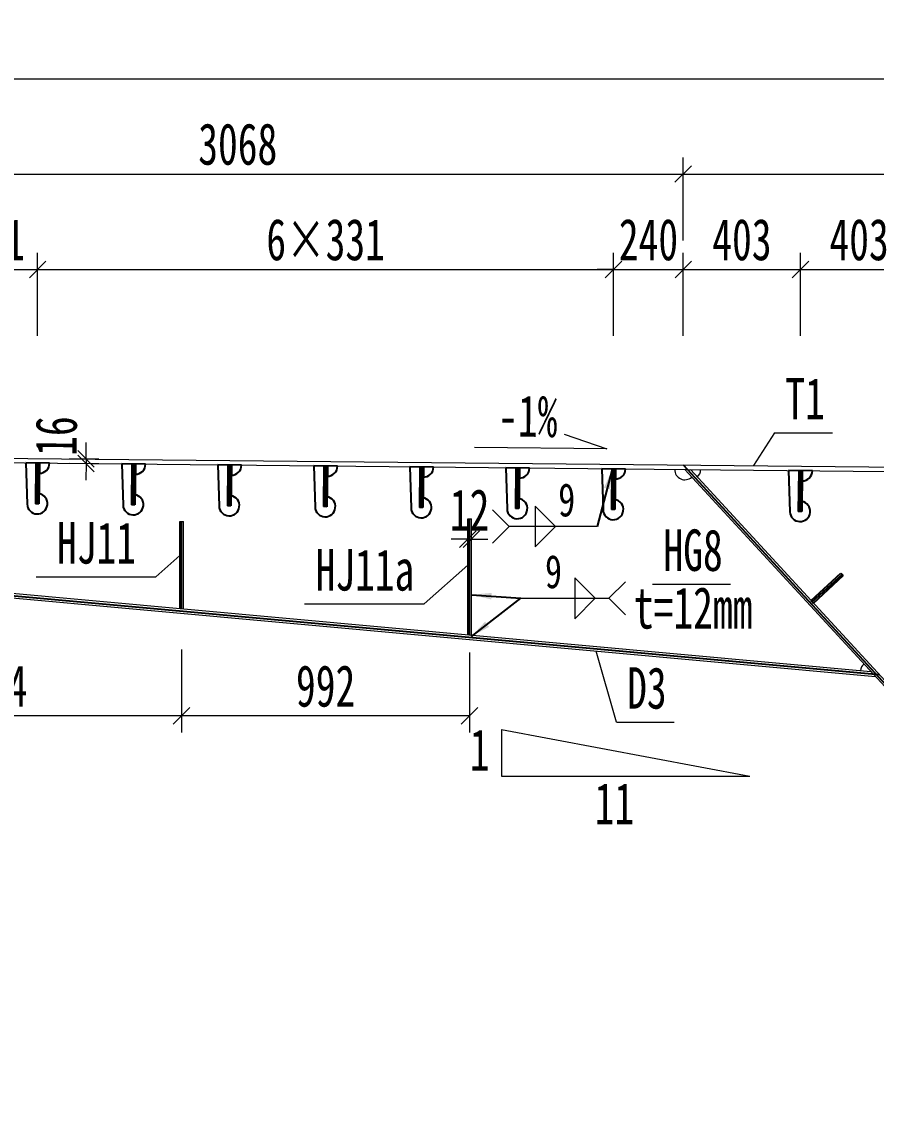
# Model space of a CAD drawing. Header units: millimetres. Extents: x 44597 to 300567, y -113054 to 73044.
# Drawn here: x 141335 to 144276, y -99153 to -95387 of the extents above; entities that cross this region are included whole.
import ezdxf
from ezdxf.enums import TextEntityAlignment as Align

# ---------------------------------------------------------------- set-up
doc = ezdxf.new("R2010")
doc.units = ezdxf.units.MM
doc.layers.get('Defpoints').update_dxf_attribs({"color": 8})
for name, color, linetype, lineweight in [('Dim', 4, 'Continuous', 15), ('文字', 7, 'Continuous', 15), ('细实线', 4, 'Continuous', 15), ('钢板粗线', 1, 'Continuous', 25), ('钢板细线', 6, 'Continuous', 15)]:
    doc.layers.add(name, color=color, linetype=linetype, lineweight=lineweight)
doc.layers.add('Text', color=4, linetype='Continuous')
doc.styles.add('111', font='', dxfattribs={"width": 0.7})
doc.styles.add('BM_Dim', font='', dxfattribs={"width": 0.85})
doc.styles.add('SMEDI', font='', dxfattribs={"width": 0.75})
doc.styles.get("Standard").update_dxf_attribs({"font": ''})
doc.styles.get('111').set_extended_font_data('仿宋_GB2312')
doc.styles.get('BM_Dim').set_extended_font_data('仿宋_GB2312')
doc.styles.get('SMEDI').set_extended_font_data('仿宋_GB2312')
doc.styles.get('Standard').set_extended_font_data('仿宋_GB2312')
doc.dimstyles.new('200', dxfattribs={"dimscale": 0, "dimtxt": 2.5, "dimasz": 1, "dimexe": 1, "dimexo": 1, "dimgap": 0.6, "dimtad": 1, "dimdec": 0, "dimdsep": 46, "dimtxsty": '111', "dimblk": 'OBLIQUE', "dimcen": 0, "dimclrd": 4, "dimclre": 4, "dimclrt": 4, "dimadec": 1, "dimazin": 2, "dimtfac": 1, "dimtdec": 0, "dimtix": 1, "dimtmove": 2, "dimatfit": 3, "dimfxl": 4, "dimfxlon": 1, "dimtolj": 1, "dimlwd": -1, "dimlwe": -1, "dimarcsym": 0})
doc.dimstyles.new('MSteel_1.0_1.0', dxfattribs={"dimtxt": 3, "dimasz": 1.2, "dimexe": 1, "dimexo": 1, "dimgap": 1, "dimtad": 3, "dimtoh": 1, "dimdec": 0, "dimzin": 0, "dimdsep": 46, "dimtxsty": 'Standard', "dimblk": 'ARCHTICK', "dimcen": 0.09, "dimclrd": 3, "dimclre": 3, "dimadec": 0, "dimazin": 0, "dimtfac": 1, "dimtdec": 4, "dimtofl": 0, "dimtmove": 0, "dimatfit": 3, "dimfxl": 1, "dimtolj": 1, "dimtzin": 0, "dimarcsym": 0})

# ---------------------------------------------------------------- blocks, each defined once
blk = doc.blocks.new('_Oblique')
at = {"color": 0, "linetype": 'ByBlock', "lineweight": -2}
blk.add_line((-0.5, -0.5), (0.5, 0.5), dxfattribs=at)
blk = doc.blocks.new('*D3043')
at = {"layer": 'Defpoints', "color": 0, "transparency": 16777216}
for p in [(143612.1, -95910.6), (140544.1, -96379.2), (143612.1, -96912)]:
    blk.add_point(p, dxfattribs=at)
at = {"layer": '细实线', "color": 4, "transparency": 16777216}
for p, q in [((140544.1, -96139.2), (140544.1, -95853.5)), ((143612.1, -96139.2), (143612.1, -95853.5)), ((140544.1, -95910.6), (143612.1, -95910.6))]:
    blk.add_line(p, q, dxfattribs=at)
at = {"layer": '细实线', "color": 4, "transparency": 16777216, "xscale": 57.14285714285715, "yscale": 57.14285714285715, "zscale": 57.14285714285715, "rotation": 180}
blk.add_blockref('_Oblique', (140544.1, -95910.6), dxfattribs=at)
at = {"layer": '细实线', "color": 4, "transparency": 16777216, "xscale": 57.14285714285715, "yscale": 57.14285714285715, "zscale": 57.14285714285715}
blk.add_blockref('_Oblique', (143612.1, -95910.6), dxfattribs=at)
at = {"layer": '细实线', "color": 4, "transparency": 16777216, "insert": (142078.1, -95808.4), "char_height": 142.86, "attachment_point": 5, "style": '111'}
blk.add_mtext('\\A1;3068', dxfattribs=at)
blk = doc.blocks.new('*D3044')
at = {"layer": 'Defpoints', "color": 0, "transparency": 16777216}
for p in [(152504.4, -95910.6), (143612.1, -96912), (152504.4, -96896)]:
    blk.add_point(p, dxfattribs=at)
at = {"layer": '细实线', "color": 4, "transparency": 16777216}
for p, q in [((143612.1, -96139.2), (143612.1, -95853.5)), ((152504.4, -96139.2), (152504.4, -95853.5)), ((143612.1, -95910.6), (152504.4, -95910.6))]:
    blk.add_line(p, q, dxfattribs=at)
at = {"layer": '细实线', "color": 4, "transparency": 16777216, "xscale": 57.14285714285715, "yscale": 57.14285714285715, "zscale": 57.14285714285715, "rotation": 180}
blk.add_blockref('_Oblique', (143612.1, -95910.6), dxfattribs=at)
at = {"layer": '细实线', "color": 4, "transparency": 16777216, "xscale": 57.14285714285715, "yscale": 57.14285714285715, "zscale": 57.14285714285715}
blk.add_blockref('_Oblique', (152504.4, -95910.6), dxfattribs=at)
at = {"layer": '细实线', "color": 4, "transparency": 16777216, "insert": (148058.3, -95808.4), "char_height": 142.86, "attachment_point": 5, "style": '111'}
blk.add_mtext('\\A1;8892', dxfattribs=at)
blk = doc.blocks.new('*D3045')
at = {"layer": 'Defpoints', "color": 0, "transparency": 16777216}
for p in [(152504.4, -95582.9), (140544.1, -96351.5), (152504.4, -96896)]:
    blk.add_point(p, dxfattribs=at)
at = {"layer": '细实线', "color": 4, "transparency": 16777216}
for p, q in [((140544.1, -95811.5), (140544.1, -95525.8)), ((152504.4, -95811.5), (152504.4, -95525.8)), ((140544.1, -95582.9), (152504.4, -95582.9))]:
    blk.add_line(p, q, dxfattribs=at)
at = {"layer": '细实线', "color": 4, "transparency": 16777216, "xscale": 57.14285714285715, "yscale": 57.14285714285715, "zscale": 57.14285714285715, "rotation": 180}
blk.add_blockref('_Oblique', (140544.1, -95582.9), dxfattribs=at)
at = {"layer": '细实线', "color": 4, "transparency": 16777216, "xscale": 57.14285714285715, "yscale": 57.14285714285715, "zscale": 57.14285714285715}
blk.add_blockref('_Oblique', (152504.4, -95582.9), dxfattribs=at)
at = {"layer": '细实线', "color": 4, "transparency": 16777216, "insert": (146524.3, -95480.7), "char_height": 142.86, "attachment_point": 5, "style": '111'}
blk.add_mtext('\\A1;11960', dxfattribs=at)
blk = doc.blocks.new('*D3046')
at = {"layer": 'Defpoints', "color": 0, "transparency": 16777216}
for p in [(140550.8, -97335.6), (141884.8, -97381.9), (140550.8, -97775.9)]:
    blk.add_point(p, dxfattribs=at)
at = {"layer": '细实线', "color": 4, "transparency": 16777216}
for p, q in [((140550.8, -97547.3), (140550.8, -97833)), ((141884.8, -97547.3), (141884.8, -97833)), ((141884.8, -97775.9), (140550.8, -97775.9))]:
    blk.add_line(p, q, dxfattribs=at)
at = {"layer": '细实线', "color": 4, "transparency": 16777216, "xscale": 57.14285714285715, "yscale": 57.14285714285715, "zscale": 57.14285714285715, "rotation": 180}
blk.add_blockref('_Oblique', (140550.8, -97775.9), dxfattribs=at)
at = {"layer": '细实线', "color": 4, "transparency": 16777216, "xscale": 57.14285714285715, "yscale": 57.14285714285715, "zscale": 57.14285714285715}
blk.add_blockref('_Oblique', (141884.8, -97775.9), dxfattribs=at)
at = {"layer": '细实线', "color": 4, "transparency": 16777216, "insert": (141217.8, -97673.7), "char_height": 142.86, "attachment_point": 5, "style": '111'}
blk.add_mtext('\\A1;1334', dxfattribs=at)
blk = doc.blocks.new('*D3047')
at = {"layer": 'Defpoints', "color": 0, "transparency": 16777216}
for p in [(141884.8, -97381.9), (142876.4, -97500.9), (141884.8, -97775.9)]:
    blk.add_point(p, dxfattribs=at)
at = {"layer": '细实线', "color": 4, "transparency": 16777216}
for p, q in [((141884.8, -97547.3), (141884.8, -97833)), ((142876.4, -97558), (142876.4, -97833)), ((142876.4, -97775.9), (141884.8, -97775.9))]:
    blk.add_line(p, q, dxfattribs=at)
at = {"layer": '细实线', "color": 4, "transparency": 16777216, "xscale": 57.14285714285715, "yscale": 57.14285714285715, "zscale": 57.14285714285715, "rotation": 180}
blk.add_blockref('_Oblique', (141884.8, -97775.9), dxfattribs=at)
at = {"layer": '细实线', "color": 4, "transparency": 16777216, "xscale": 57.14285714285715, "yscale": 57.14285714285715, "zscale": 57.14285714285715}
blk.add_blockref('_Oblique', (142876.4, -97775.9), dxfattribs=at)
at = {"layer": '细实线', "color": 4, "transparency": 16777216, "insert": (142380.6, -97673.7), "char_height": 142.86, "attachment_point": 5, "style": '111'}
blk.add_mtext('\\A1;992', dxfattribs=at)
blk = doc.blocks.new('_ArchTick')
at = {"color": 0, "linetype": 'ByBlock', "const_width": 0.15}
blk.add_lwpolyline([(-0.5, -0.5), (0.5, 0.5)], dxfattribs=at)
blk = doc.blocks.new('角焊缝1')
at = {"layer": 'Dim'}
blk.add_line((-3101.175, 370.223), (-3106.48, 370.223), dxfattribs=at)
blk.add_lwpolyline([(-3107.48, 369.223), (-3106.48, 370.223), (-3107.48, 371.223)], dxfattribs=at)
blk.add_lwpolyline([(-3104.907, 371.455), (-3104.907, 368.992), (-3103.675, 370.223)], close=True, dxfattribs=at)
blk = doc.blocks.new('角焊缝2')
at = {"layer": 'Dim'}
blk.add_line((-3138.009, 370.223), (-3132.704, 370.223), dxfattribs=at)
blk.add_lwpolyline([(-3134.754, 371.455), (-3134.754, 368.992), (-3133.523, 370.223)], close=True, dxfattribs=at)
blk.add_lwpolyline([(-3131.704, 369.223), (-3132.704, 370.223), (-3131.704, 371.223)], dxfattribs=at)
blk = doc.blocks.new('*D3051')
at = {"layer": 'Defpoints', "color": 0, "transparency": 16777216}
for p in [(142882.4, -97167.4), (142870.4, -97201), (142882.4, -97201)]:
    blk.add_point(p, dxfattribs=at)
at = {"layer": '细实线', "color": 4, "transparency": 16777216}
for p, q in [((142870.4, -97167.4), (142870.4, -97110.3)), ((142882.4, -97167.4), (142882.4, -97110.3)), ((142870.4, -97167.4), (142813.3, -97167.4)), ((142870.4, -97167.4), (142882.4, -97167.4)), ((142882.4, -97167.4), (142939.6, -97167.4))]:
    blk.add_line(p, q, dxfattribs=at)
at = {"layer": '细实线', "color": 4, "transparency": 16777216, "xscale": 57.14285714285715, "yscale": 57.14285714285715, "zscale": 57.14285714285715}
blk.add_blockref('_Oblique', (142870.4, -97167.4), dxfattribs=at)
at = {"layer": '细实线', "color": 4, "transparency": 16777216, "xscale": 57.14285714285715, "yscale": 57.14285714285715, "zscale": 57.14285714285715, "rotation": 180}
blk.add_blockref('_Oblique', (142882.4, -97167.4), dxfattribs=at)
at = {"layer": '细实线', "color": 4, "transparency": 16777216, "insert": (142876.4, -97066.7), "char_height": 142.86, "attachment_point": 5, "style": '111'}
blk.add_mtext('\\A1;12', dxfattribs=at)
blk = doc.blocks.new('*D3054')
at = {"layer": 'Defpoints', "color": 0, "transparency": 16777216}
for p in [(144015.5, -96239.3), (143612.2, -96905.5), (144015.5, -96905.5)]:
    blk.add_point(p, dxfattribs=at)
at = {"layer": '细实线', "color": 4, "transparency": 16777216}
for p, q in [((143612.2, -96467.9), (143612.2, -96182.2)), ((144015.5, -96467.9), (144015.5, -96182.2)), ((143612.2, -96239.3), (144015.5, -96239.3))]:
    blk.add_line(p, q, dxfattribs=at)
at = {"layer": '细实线', "color": 4, "transparency": 16777216, "xscale": 57.14285714285715, "yscale": 57.14285714285715, "zscale": 57.14285714285715, "rotation": 180}
blk.add_blockref('_Oblique', (143612.2, -96239.3), dxfattribs=at)
at = {"layer": '细实线', "color": 4, "transparency": 16777216, "xscale": 57.14285714285715, "yscale": 57.14285714285715, "zscale": 57.14285714285715}
blk.add_blockref('_Oblique', (144015.5, -96239.3), dxfattribs=at)
at = {"layer": '细实线', "color": 4, "transparency": 16777216, "insert": (143813.9, -96137.1), "char_height": 142.86, "attachment_point": 5, "style": '111'}
blk.add_mtext('\\A1;403', dxfattribs=at)
blk = doc.blocks.new('12-140加劲 有过焊孔')
at = {"layer": 'Defpoints'}
blk.add_line((0, 0), (0, 140), dxfattribs=at)
at = {"layer": '钢板粗线', "color": 7}
for p, q in [((-6, 0), (-6, 140)), ((-6, 140), (6, 140)), ((6, 0), (6, 140)), ((41, 0), (35, 141.5)), ((-41, 0), (41, 0))]:
    blk.add_line(p, q, dxfattribs=at)
for centre, start, end in [((0, 140), 2.441, 260.1291), ((-6, 0), 90, 180)]:
    blk.add_arc(centre, 35, start, end, dxfattribs=at)
blk = doc.blocks.new('*D3058')
at = {"layer": 'Defpoints', "color": 0, "transparency": 16777216}
for p in [(143372.2, -96239.3), (141389.1, -96736.6), (143372.2, -96893.2)]:
    blk.add_point(p, dxfattribs=at)
at = {"layer": '细实线', "color": 4, "transparency": 16777216}
for p, q in [((141389.1, -96467.9), (141389.1, -96182.2)), ((143372.2, -96467.9), (143372.2, -96182.2)), ((141389.1, -96239.3), (143372.2, -96239.3))]:
    blk.add_line(p, q, dxfattribs=at)
at = {"layer": '细实线', "color": 4, "transparency": 16777216, "xscale": 57.14285714285715, "yscale": 57.14285714285715, "zscale": 57.14285714285715, "rotation": 180}
blk.add_blockref('_Oblique', (141389.1, -96239.3), dxfattribs=at)
at = {"layer": '细实线', "color": 4, "transparency": 16777216, "xscale": 57.14285714285715, "yscale": 57.14285714285715, "zscale": 57.14285714285715}
blk.add_blockref('_Oblique', (143372.2, -96239.3), dxfattribs=at)
at = {"layer": '细实线', "color": 4, "transparency": 16777216, "insert": (142380.6, -96137.1), "char_height": 142.86, "attachment_point": 5, "style": '111'}
blk.add_mtext('\\A1;6×331', dxfattribs=at)
blk = doc.blocks.new('*D3059')
at = {"layer": 'Defpoints', "color": 0, "transparency": 16777216}
for p in [(143612.2, -96239.3), (143612.2, -96905.5), (143372.2, -96950.8)]:
    blk.add_point(p, dxfattribs=at)
at = {"layer": '细实线', "color": 4, "transparency": 16777216}
for p, q in [((143372.2, -96467.9), (143372.2, -96182.2)), ((143612.2, -96467.9), (143612.2, -96182.2)), ((143372.2, -96239.3), (143315.1, -96239.3)), ((143372.2, -96239.3), (143612.2, -96239.3)), ((143612.2, -96239.3), (143669.3, -96239.3))]:
    blk.add_line(p, q, dxfattribs=at)
at = {"layer": '细实线', "color": 4, "transparency": 16777216, "xscale": 57.14285714285715, "yscale": 57.14285714285715, "zscale": 57.14285714285715}
blk.add_blockref('_Oblique', (143372.2, -96239.3), dxfattribs=at)
at = {"layer": '细实线', "color": 4, "transparency": 16777216, "xscale": 57.14285714285715, "yscale": 57.14285714285715, "zscale": 57.14285714285715, "rotation": 180}
blk.add_blockref('_Oblique', (143612.2, -96239.3), dxfattribs=at)
at = {"layer": '细实线', "color": 4, "transparency": 16777216, "insert": (143492.2, -96137.1), "char_height": 142.86, "attachment_point": 5, "style": '111'}
blk.add_mtext('\\A1;240', dxfattribs=at)
blk = doc.blocks.new('*D3060')
at = {"layer": 'Defpoints', "color": 0, "transparency": 16777216}
for p in [(141555.7, -96907.4), (141656.9, -96908.4), (141657, -96892.4)]:
    blk.add_point(p, dxfattribs=at)
at = {"layer": '细实线', "color": 4, "transparency": 16777216}
for p, q in [((141555.8, -96891.4), (141556.4, -96834.3)), ((141599.7, -96907.8), (141498.5, -96906.8)), ((141599.9, -96891.8), (141498.7, -96890.8)), ((141555.7, -96907.4), (141555.1, -96964.5)), ((141555.8, -96891.4), (141555.7, -96907.4))]:
    blk.add_line(p, q, dxfattribs=at)
at = {"layer": '细实线', "color": 4, "transparency": 16777216, "xscale": 57.1428571428572, "yscale": 57.1428571428572, "zscale": 57.1428571428572}
for p, rotation in [((141555.8, -96891.4), 269.4262908392901), ((141555.7, -96907.4), 89.42629083929008)]:
    blk.add_blockref('_Oblique', p, dxfattribs=dict(at, rotation=rotation))
at = {"layer": '细实线', "color": 4, "transparency": 16777216, "insert": (141453.5, -96812.5), "char_height": 142.86, "attachment_point": 5, "rotation": 89.4263, "style": '111'}
blk.add_mtext('\\A1;16', dxfattribs=at)
blk = doc.blocks.new('*D3063')
at = {"layer": 'Defpoints', "color": 0, "transparency": 16777216}
for p in [(141389.1, -96239.3), (141389.1, -96755.3), (141098.4, -96781.8)]:
    blk.add_point(p, dxfattribs=at)
at = {"layer": '细实线', "color": 4, "transparency": 16777216}
for p, q in [((141098.4, -96467.9), (141098.4, -96182.2)), ((141389.1, -96467.9), (141389.1, -96182.2)), ((141098.4, -96239.3), (141389.1, -96239.3))]:
    blk.add_line(p, q, dxfattribs=at)
at = {"layer": '细实线', "color": 4, "transparency": 16777216, "xscale": 57.14285714285715, "yscale": 57.14285714285715, "zscale": 57.14285714285715, "rotation": 180}
blk.add_blockref('_Oblique', (141098.4, -96239.3), dxfattribs=at)
at = {"layer": '细实线', "color": 4, "transparency": 16777216, "xscale": 57.14285714285715, "yscale": 57.14285714285715, "zscale": 57.14285714285715}
blk.add_blockref('_Oblique', (141389.1, -96239.3), dxfattribs=at)
at = {"layer": '细实线', "color": 4, "transparency": 16777216, "insert": (141243.7, -96137.1), "char_height": 142.86, "attachment_point": 5, "style": '111'}
blk.add_mtext('\\A1;291', dxfattribs=at)
blk = doc.blocks.new('*D3067')
at = {"layer": 'Defpoints', "color": 0, "transparency": 16777216}
for p in [(144419, -96239.3), (144015.5, -96905.5), (144419, -96878.6)]:
    blk.add_point(p, dxfattribs=at)
at = {"layer": '细实线', "color": 4, "transparency": 16777216}
for p, q in [((144015.5, -96467.9), (144015.5, -96182.2)), ((144419, -96467.9), (144419, -96182.2)), ((144015.5, -96239.3), (144419, -96239.3))]:
    blk.add_line(p, q, dxfattribs=at)
at = {"layer": '细实线', "color": 4, "transparency": 16777216, "xscale": 57.14285714285715, "yscale": 57.14285714285715, "zscale": 57.14285714285715, "rotation": 180}
blk.add_blockref('_Oblique', (144015.5, -96239.3), dxfattribs=at)
at = {"layer": '细实线', "color": 4, "transparency": 16777216, "xscale": 57.14285714285715, "yscale": 57.14285714285715, "zscale": 57.14285714285715}
blk.add_blockref('_Oblique', (144419, -96239.3), dxfattribs=at)
at = {"layer": '细实线', "color": 4, "transparency": 16777216, "insert": (144217.3, -96137.1), "char_height": 142.86, "attachment_point": 5, "style": '111'}
blk.add_mtext('\\A1;403', dxfattribs=at)
blk = doc.blocks.new('14-160加劲 无过焊孔')
at = {"layer": 'Defpoints'}
blk.add_line((38609.4, 32076.7), (38609.4, 32216.7), dxfattribs=at)
at = {"layer": '钢板粗线', "color": 7}
for p, q in [((38603.4, 32076.7), (38603.4, 32216.7)), ((38603.4, 32216.7), (38615.4, 32216.7)), ((38615.4, 32076.7), (38615.4, 32216.7)), ((38603.4, 32076.7), (38615.4, 32076.7))]:
    blk.add_line(p, q, dxfattribs=at)

msp = doc.modelspace()

# ---------------------------------------------------------------- linework, layer by layer
at = {"layer": 'Defpoints'}
for p, q in [((143612.1, -96912), (145676.8, -99153.5)), ((142876.4, -97497.2), (142876.4, -97097.2)), ((141884.8, -97406.9), (141884.8, -97106.9)), ((140594.2, -97297.4), (144286.4, -97633.7))]:
    msp.add_line(p, q, dxfattribs=at)
at = {"layer": '细实线'}
for p, q in [((143201.6, -96805.8), (143348.4, -96857.1)), ((143926.5, -96801.2), (143853.7, -96914.4)), ((143926.5, -96801.2), (144126, -96801.2)), ((143348.4, -96857.1), (142893.7, -96852.5)), ((141796.2, -97297.4), (141878.8, -97223.9)), ((142720.3, -97390.3), (142870.4, -97256.7)), ((141384.2, -97297.4), (141796.2, -97297.4)), ((143506.4, -97322.8), (143775.1, -97322.8)), ((142308.3, -97390.3), (142720.3, -97390.3)), ((143381.7, -97797), (143311.8, -97553)), ((143381.7, -97797), (143581.2, -97797)), ((142986.1, -97822.9), (142986.1, -97982.9)), ((142986.1, -97822.9), (143841.7, -97982.9)), ((142986.1, -97982.9), (143841.7, -97982.9))]:
    msp.add_line(p, q, dxfattribs=at)
at = {"layer": '钢板细线'}
for p, q in [((143617.4, -96928), (145667.3, -99153.5)), ((143636.6, -96928.2), (145686.3, -99153.5)), ((142870.4, -97496.7), (142870.4, -97097.2)), ((142870.4, -97097.2), (142882.4, -97097.2)), ((142882.4, -97497.8), (142882.4, -97097.2)), ((141878.8, -97406.4), (141878.8, -97106.9)), ((141878.8, -97106.9), (141890.8, -97106.9)), ((141890.8, -97407.5), (141890.8, -97106.9)), ((140606.2, -97290.4), (144257.6, -97623)), ((140606.2, -97306.5), (144273.7, -97640.6))]:
    msp.add_line(p, q, dxfattribs=at)
at = {"layer": '钢板细线', "elevation": 0}
for points in [[(140544.1, -96881.3), (148304.4, -96959), (149049.8, -96947.8)], [(140544.1, -96897.3), (148304.5, -96975), (149047.7, -96963.8)]]:
    msp.add_lwpolyline(points, dxfattribs=at)
at = {"layer": '钢板细线'}
for centre, start, end in [((143617.4, -96928), 179.4263, 312.3094), ((143636.6, -96928.2), 312.3094, 359.4263), ((144257.6, -97623), 132.6489, 174.8359)]:
    msp.add_arc(centre, 35, start, end, dxfattribs=at)

# ---------------------------------------------------------------- block references
at = {"layer": '细实线', "rotation": 179.4262908401}
for p in [(141389.1, -96905.7), (141719.6, -96909), (142050.1, -96912.3), (142380.6, -96915.7), (142711.2, -96919), (143041.7, -96922.3), (143372.2, -96925.6), (144015.5, -96932)]:
    msp.add_blockref('12-140加劲 有过焊孔', p, dxfattribs=at)
at = {"layer": '细实线', "color": 8, "xscale": 57.1428571428572, "yscale": 57.1428571428572, "zscale": 57.1428571428572}
for name, p in [('角焊缝1', (320525.2, -118279.7)), ('角焊缝2', (322367.4, -118526.6))]:
    msp.add_blockref(name, p, dxfattribs=at)
at = {"layer": '钢板细线', "rotation": 312.6489191297478}
msp.add_blockref('14-160加劲 无过焊孔', (94304.9, -90717.7), dxfattribs=at)

# ---------------------------------------------------------------- texts
at = {"layer": 'Text', "style": 'SMEDI', "width": 0.75}
for p in [(143181.6, -97032.1), (143136.1, -97279)]:
    msp.add_text('9', height=114.3, dxfattribs=at).set_placement(p, align=Align.MIDDLE_LEFT)
at = {"layer": '文字', "style": 'BM_Dim', "width": 0.7}
for s, height, p in [('T1', 142.86, (144031.4, -96798.1)), ('HJ11', 142.86, (141591.8, -97294.4)), ('HG8', 142.86, (143645.9, -97319.7)), ('HJ11a', 142.86, (142515.9, -97387.2)), ('t=12mm', 142.86, (143645.9, -97518.1)), ('D3', 142.86, (143486.6, -97793.9)), ('1', 142.9, (142911.1, -98007)), ('11', 142.86, (143374.8, -98192.2))]:
    msp.add_text(s, height=height, dxfattribs=at).set_placement(p, align=Align.BOTTOM_CENTER)
msp.add_text('-1%', height=142.86, rotation=359.4263, dxfattribs=at).set_placement((143075.7, -96857.9), align=Align.BOTTOM_CENTER)

# ---------------------------------------------------------------- dimensions: what is measured, and where the dimension line sits
at = {"layer": '细实线'}
for base, p1, p2, override, picture, middle in [((152504.4, -95582.9), (140544.1, -96351.5), (152504.4, -96896), {"dimscale": 57.142857, "dimtxsty": '111', "dimblk": 'Oblique'}, '*D3045', (146524.3, -95480.7)), ((143612.1, -95910.6), (140544.1, -96379.2), (143612.1, -96912), {"dimscale": 57.142857, "dimtxsty": '111', "dimblk": 'Oblique'}, '*D3043', (142078.1, -95808.4)), ((152504.4, -95910.6), (143612.1, -96912), (152504.4, -96896), {"dimscale": 57.142857, "dimtxsty": '111', "dimblk": 'Oblique'}, '*D3044', (148058.3, -95808.4)), ((141389.1, -96239.3), (141098.4, -96781.8), (141389.1, -96755.3), {"dimscale": 57.142857, "dimblk": 'Oblique'}, '*D3063', (141243.7, -96137.1)), ((143612.2, -96239.3), (143372.2, -96950.8), (143612.2, -96905.5), {"dimscale": 57.142857, "dimblk": 'Oblique'}, '*D3059', (143492.2, -96137.1)), ((144015.5, -96239.3), (143612.2, -96905.5), (144015.5, -96905.5), {"dimscale": 57.142857, "dimblk": 'Oblique'}, '*D3054', (143813.9, -96137.1)), ((144418.9871, -96239.3022), (144015.5458, -96905.5402), (144418.9871, -96878.55), {"dimscale": 57.142857, "dimblk": 'Oblique'}, '*D3067', (144217.2664, -96137.0628)), ((140550.8, -97775.9), (141884.8, -97381.9), (140550.8, -97335.6), {"dimscale": 57.142857, "dimblk": 'Oblique'}, '*D3046', (141217.8, -97673.7)), ((141884.8, -97775.9), (142876.4, -97500.9), (141884.8, -97381.9), {"dimscale": 57.142857, "dimblk": 'Oblique'}, '*D3047', (142380.6, -97673.7))]:
    dim = msp.add_linear_dim(base=base, p1=p1, p2=p2, dimstyle='200', override=override, dxfattribs=at)
    dim.commit()
    dim.dimension.update_dxf_attribs({"geometry": picture, "text_midpoint": middle})
dim = msp.add_linear_dim(base=(143372.2, -96239.3), p1=(141389.1, -96736.6), p2=(143372.2, -96893.2), text='6×331', dimstyle='200', override={"dimscale": 57.142857, "dimtxsty": '111', "dimblk": 'Oblique'}, dxfattribs=at)
dim.commit()
dim.dimension.update_dxf_attribs({"geometry": '*D3058', "text_midpoint": (142380.6, -96137.1)})
dim = msp.add_linear_dim(base=(141555.7, -96907.4), p1=(141657, -96892.4), p2=(141656.9, -96908.4), angle=269.4263, dimstyle='200', override={"dimscale": 57.142857}, dxfattribs=at)
dim.commit()
dim.dimension.update_dxf_attribs({"geometry": '*D3060', "text_midpoint": (141453.5, -96812.5), "dimtype": 161})
dim = msp.add_aligned_dim(p1=(142870.4, -97201), p2=(142882.4, -97201), distance=33.6, dimstyle='200', override={"dimscale": 57.142857, "dimblk": 'Oblique'}, dxfattribs=at)
dim.commit()
dim.dimension.update_dxf_attribs({"geometry": '*D3051', "text_midpoint": (142876.4, -97066.7)})

# ---------------------------------------------------------------- leaders
at = {"layer": 'Dim'}
for points in [[(143367.6, -96927.2), (143315.2, -97124.1)], [(142883.1, -97358.8), (143052.6, -97371)], [(142882.4, -97502.5), (143052.6, -97371)]]:
    msp.add_leader(points, dimstyle='MSteel_1.0_1.0', override={"dimscale": 57.142857, "dimclrd": 256}, dxfattribs=at)

doc.saveas('drawing.dxf')
